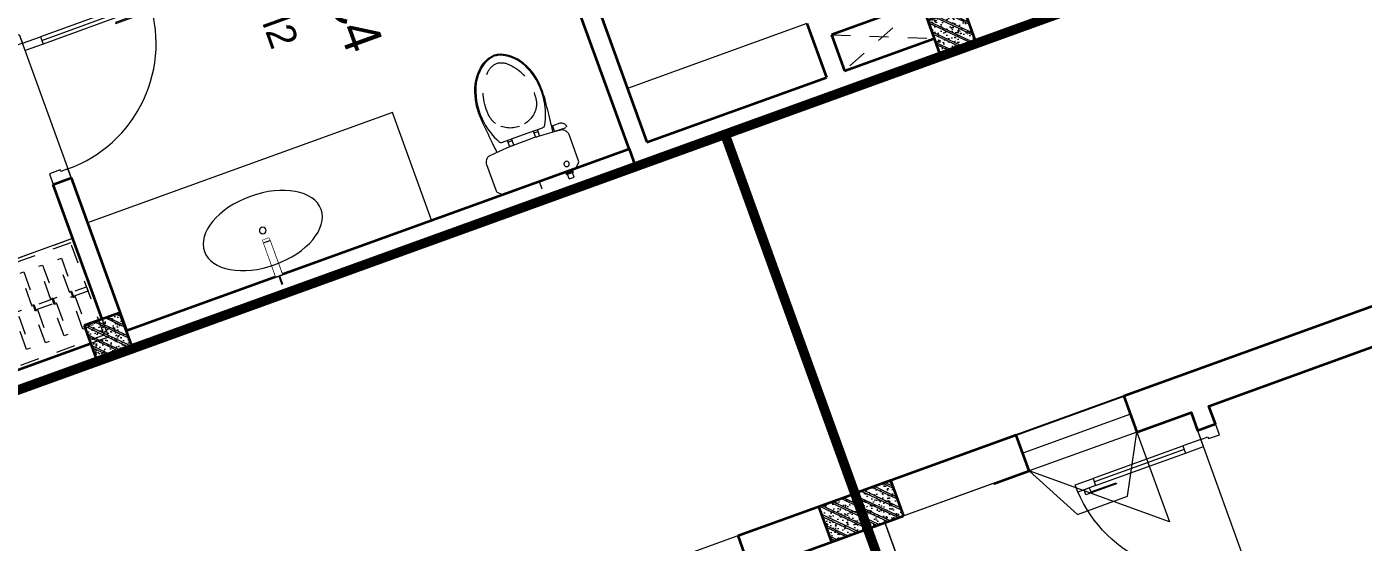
# Model space of a CAD drawing. Header units: metres. Extents: x 568332 to 569219, y 2065964 to 2066430.
# Drawn here: x 568632.11 to 568639.12, y 2066213.82 to 2066216.52 of the extents above; entities that cross this region are included whole.
import ezdxf

# ---------------------------------------------------------------- set-up
doc = ezdxf.new("R2010")
doc.units = ezdxf.units.M
for name, pattern in [('$AUDIT_BAD_LTYPE2', [0]), ('HIDDEN', [0.375, 0.25, -0.125]), ('HIDDEN2', [0.1875, 0.125, -0.0625]), ('X-5M-G-MB PHONGNGU$0$HIDDEN2', [0.1875, 0.125, -0.0625]), ('xref-thap C (mb tang 32-2)$0$HIDDEN', [0.375, 0.25, -0.125])]:
    doc.linetypes.add(name, pattern=pattern)
doc.layers.get('0').update_dxf_attribs({"linetype": 'CONTINUOUS'})
doc.layers.get('DEFPOINTS').update_dxf_attribs({"linetype": 'CONTINUOUS'})
for name, color, linetype, lineweight in [('-CONCRETE', 1, 'CONTINUOUS', 35), ('-DIM', 9, 'CONTINUOUS', 13), ('-DOOR', 137, 'CONTINUOUS', 9), ('-FURNITURE', 46, 'CONTINUOUS', 9), ('-HATCH', 8, 'CONTINUOUS', 5), ('-HIDE', 3, 'HIDDEN', 13), ('-LINE1', 7, 'CONTINUOUS', 18), ('-LINE2', 252, 'CONTINUOUS', 9), ('-STEEL1', 1, 'CONTINUOUS', 35), ('-WALL', 4, 'CONTINUOUS', 35), ('TEXT25', 2, 'CONTINUOUS', 13)]:
    doc.layers.add(name, color=color, linetype=linetype, lineweight=lineweight)
doc.layers.add('LoLK', color=6, linetype='CONTINUOUS')
doc.layers.add('TIMDUONG', color=1, linetype='CONTINUOUS')
doc.styles.add('SVN_AVO_thuong', font='')
doc.styles.add('T1', font='', dxfattribs={"height": 200})
doc.styles.get('SVN_AVO_thuong').set_extended_font_data('SVN-Avo')
doc.styles.get('T1').set_extended_font_data('VNgeometric Light')

# ---------------------------------------------------------------- blocks, each defined once
blk = doc.blocks.new('18x35')
at = {"layer": '-HATCH'}
h = blk.add_hatch(dxfattribs=at)
h.set_pattern_fill('CHAU-01', color=256, scale=10, angle=-1.272221872585407e-14, pattern_type=2)
h.set_pattern_definition([(49.99999999999999, (0, 0), (71.72601826007535, -6.275213498259527), [7.5, -82.5]), (355, (0, 0), (-13.87513336129999, 75.21921337000119), [6, -66]), (100.4514, (5.977167999997619, -0.5229339999999638), (57.85093817140217, 68.94395420609534), [6.374019000000001, -70.1142112]), (46.18419999999998, (0, 20), (106.7241048625644, -16.55190143290183), [11.25, -123.75]), (96.63559999999998, (8.89367449999554, 18.62066930000003), (93.46627055487036, 97.41178709004416), [9.561028799999994, -105.1713]), (351.1842, (0, 20), (93.46619451336275, 97.41186009253245), [9, -99]), (20.99999999999998, (10, 15), (59.69070521184616, -40.2618890665339), [7.5, -82.5]), (326.0000000000001, (10, 15), (24.33153319215819, 72.5150045046853), [6, -66]), (71.45139999999999, (14.97422329999972, 11.64483940000002), (84.022262858149, 32.25304967099522), [6.374019000000001, -70.1142112]), (37.49999999999998, (0, 0), (1.215985531729074, 33.28938538313115), [0, -65.19999999999999, 0, -67, 0, -66.25]), (7.499999999999987, (0, 0), (26.30695374421487, 39.44117118823602), [0, -38.2, 0, -63.7, 0, -25.25]), (327.5, (-22.30000000000291, 0), (53.3822436172409, -2.255487173437988), [0, -25, 0, -78, 0, -103.5]), (317.5, (-32.30000000000291, 0), (58.31861693423862, 10.01049823323176), [0, -32.5, 0, -51.8, 0, -73.5]), (44.99999999999999, (0, 0), (-30.05203820042826, 30.05203820042828), []), (44.99999999999999, (0, 12.25), (-30.05203820042826, 30.05203820042828), [])])
h.paths.add_polyline_path([(96508.03118051568, 47993.04977023201), (96508.03118051568, 47793.04977023201), (96708.03118051568, 47793.04977023201), (96708.03118051568, 47993.04977023201)])
at = {"layer": '-STEEL1'}
blk.add_lwpolyline([(96508.03118051568, 47793.04977023201), (96708.03118051568, 47793.04977023201), (96708.03118051568, 47993.04977023201), (96508.03118051568, 47993.04977023201)], close=True, dxfattribs=at)
blk = doc.blocks.new('M2-T3.1')
at = {"layer": '-DOOR'}
blk.add_line((568634.2892698012, 2066213.28931714), (568635.8412711126, 2066213.850534903), dxfattribs=at)
at = {"layer": '-WALL'}
for p, q in [((568635.841262862, 2066213.85053192), (568636.4525514588, 2066214.071504776)), ((568636.4525514588, 2066214.071504776), (568638.4707422375, 2066208.490505224)), ((568635.909274602, 2066213.662451078), (568635.841262862, 2066213.85053192)), ((568636.4261438148, 2066213.849281028), (568635.909274602, 2066213.662451078))]:
    blk.add_line(p, q, dxfattribs=at)
blk.add_lwpolyline([(568635.8412612553, 2066213.850531339), (568636.4526563556, 2066214.071617358)], dxfattribs=at)
at = {"layer": 'TIMDUONG', "color": 1, "linetype": 'HIDDEN', "ltscale": 10, "const_width": 0.05}
blk.add_lwpolyline([(568635.7726575843, 2066215.952376971), (568625.4282189548, 2066212.211709992), (568630.1956530432, 2066199.03444783), (568636.6364510525, 2066195.923324992), (568642.3250382127, 2066197.832386907)], close=True, dxfattribs=at)
at = {"layer": '-STEEL1', "xscale": -0.001, "yscale": 0.001, "zscale": 0.001, "rotation": 19.88045043168509}
blk.add_blockref('18x35', (568743.5295645156, 2066201.757034286), dxfattribs=at)
blk = doc.blocks.new('*U18')
at = {"linetype": '$AUDIT_BAD_LTYPE2'}
for p, q in [((70, 100), (69.99999999999999, 599.9999999999982)), ((89.99999999999999, 599.9999999999982), (90, 100))]:
    blk.add_line(p, q, dxfattribs=at)
for points in [[(49.99999999999999, 599.9999999999982), (89.99999999999999, 599.9999999999982), (89.99999999999999, 699.9999999999982), (49.99999999999999, 699.9999999999982), (49.99999999999999, 599.9999999999982)], [(49.99999999999999, 602.9059272893337), (50, 100)], [(50, 100), (90, 100), (90, 0), (50, 0), (50, 100)]]:
    blk.add_lwpolyline(points)
for points in [[(118.2698876160139, 494.5156181119073), (118.2698876160139, 664.1349438079906), (89.99999999999999, 664.1349438079906), (89.99999999999999, 635.8650561920058), (112.6159100928053, 635.8650561920058), (112.6159100928053, 494.5156181119073)], [(0, 0), (50, 0), (50, -40), (60, -40), (60, -100.0001724930698), (0, -100.0001724930698)], [(799.9999999999982, 7.105427357601134e-15), (749.9999999999982, 7.105427357601134e-15), (749.9999999999982, -40), (739.9999999999982, -40), (739.9999999999982, -100.0001724930698), (799.9999999999982, -100.0001724930698)]]:
    blk.add_lwpolyline(points, close=True)
at = {"linetype": '$AUDIT_BAD_LTYPE2', "ltscale": 0.3}
blk.add_arc((50, 0), 699.9999999999982, 0, 90, dxfattribs=at)
blk = doc.blocks.new('M3-T3.1')
at = {"layer": '-DOOR'}
for p, q in [((568643.5080438564, 2066216.623247087), (568644.0722776877, 2066216.827306351)), ((568643.5420537335, 2066216.529208115), (568644.1062875651, 2066216.733267379)), ((568643.5760553607, 2066216.435166159), (568644.1402891926, 2066216.639225424)), ((568643.3269515331, 2066216.238739803), (568643.5990305524, 2066215.486428028))]:
    blk.add_line(p, q, dxfattribs=at)
at = {"layer": '-LINE2', "linetype": 'HIDDEN2', "ltscale": 10}
for p, q in [((568643.746104747, 2066215.9649713), (568644.1402237664, 2066216.63921803)), ((568643.5760553607, 2066216.435166159), (568643.746104747, 2066215.9649713))]:
    blk.add_line(p, q, dxfattribs=at)
blk.add_lwpolyline([(568644.1402432506, 2066216.639352454), (568644.0914449571, 2066216.302687523), (568643.8289127517, 2066216.207597409), (568643.5760551936, 2066216.43516631)], dxfattribs=at)
at = {"layer": '-WALL'}
blk.add_lwpolyline([(568644.8918949217, 2066216.910974444), (568644.1402974424, 2066216.639228407), (568644.0722776882, 2066216.827306351), (568644.9182930957, 2066217.133199317), (568646.0746025755, 2066213.936026078), (568645.9801540137, 2066213.901872937)], close=True, dxfattribs=at)
blk.add_lwpolyline([(568643.5760636113, 2066216.435169143), (568643.2929475326, 2066216.332781299), (568643.3269571296, 2066216.238741828), (568643.2329178697, 2066216.204732246), (568643.1995157911, 2066216.299041532), (568641.9772428083, 2066215.856869333), (568641.9092230536, 2066216.044947277), (568643.5080438564, 2066216.623247087), (568643.5760636113, 2066216.435169143)], dxfattribs=at)
at = {"layer": 'TIMDUONG', "color": 1, "linetype": 'HIDDEN', "ltscale": 10, "const_width": 0.05}
blk.add_lwpolyline([(568635.7735817509, 2066215.953206084), (568644.2370668941, 2066219.014086968), (568650.7947024736, 2066200.896552743), (568642.3986593967, 2066197.637111241)], close=True, dxfattribs=at)
at = {"layer": '-DOOR', "xscale": 0.001, "yscale": 0.001, "zscale": 0.001, "rotation": 289.8828919995521}
blk.add_blockref('*U18', (568643.3269515336, 2066216.238739804), dxfattribs=at)
blk.add_wipeout([(568645.3676094018, 2066215.5949721434), (568644.8918410214, 2066216.9109549618), (568644.3276534069, 2066216.7069870534), (568644.8098255536, 2066215.393245563)]).dxf.layer = '-FURNITURE'
at = {"layer": 'DEFPOINTS', "color": 2}
blk.add_lwpolyline([(568638.3355094246, 2066214.752562434), (568644.9182504183, 2066217.133317321), (568650.0198631638, 2066203.027499563), (568646.5403973495, 2066201.769100749), (568646.7104441996, 2066201.298939259), (568644.5475534392, 2066200.516670257), (568644.3775009948, 2066200.986873571), (568643.4371418403, 2066200.646690299), (568638.3355094246, 2066214.752562434)], dxfattribs=at)
at = {"layer": '-STEEL1', "xscale": 0.001, "yscale": 0.001, "zscale": 0.001, "rotation": 19.88289198950261}
blk.add_blockref('18x35', (568570.2970361812, 2066139.112283409), dxfattribs=at)
blk = doc.blocks.new('*U187')
at = {"linetype": 'X-5M-G-MB PHONGNGU$0$HIDDEN2'}
for points in [[(0, 600.0000000004657), (0, 0), (1636.196318108544, -5.568266150429466e-10), (1636.196318108544, 599.9999999999088)], [(1616.196318108544, 579.9996613718355), (1616.196318108544, 19.99966137183562), (20, 20.00000000046566), (20, 580.0000000004657)], [(1616.196318108544, 286.6991212949177), (1616.196318108544, 313.0991212948245), (20, 313.0991212953813), (19.99999859370291, 286.6991212952417)], [(113.7817614636733, 319.1750910408318), (109.4317788550979, 319.1750910408318), (109.4317788550979, 280.441767644881), (113.7817614636733, 280.441767644881)], [(227.7817614636733, 319.1750910407849), (223.4317788550979, 319.1750910407849), (223.4317788550979, 280.4417676448341), (227.7817614636733, 280.4417676448341)], [(341.7817614636733, 319.175091040738), (337.4317788550979, 319.175091040738), (337.4317788550979, 280.4417676447872), (341.7817614636733, 280.4417676447872)], [(455.7817614636733, 319.1750910406911), (451.4317788550979, 319.1750910406911), (451.4317788550979, 280.4417676447403), (455.7817614636733, 280.4417676447403)], [(569.7817614636733, 319.1750910406442), (565.431778855098, 319.1750910406442), (565.431778855098, 280.4417676446934), (569.7817614636733, 280.4417676446934)], [(683.7817614636733, 319.1750910405973), (679.431778855098, 319.1750910405973), (679.431778855098, 280.4417676446465), (683.7817614636733, 280.4417676446465)], [(797.7817614636733, 319.1750910405504), (793.431778855098, 319.1750910405504), (793.431778855098, 280.4417676445996), (797.7817614636733, 280.4417676445996)], [(911.7817614636733, 319.1750910405035), (907.431778855098, 319.1750910405035), (907.431778855098, 280.4417676445527), (911.7817614636733, 280.4417676445527)], [(1025.781761463673, 319.1750910404566), (1021.431778855098, 319.1750910404566), (1021.431778855098, 280.4417676445057), (1025.781761463673, 280.4417676445057)], [(1139.781761463673, 319.1750910404097), (1135.431778855098, 319.1750910404097), (1135.431778855098, 280.4417676444588), (1139.781761463673, 280.4417676444588)], [(1253.781761463673, 319.1750910403628), (1249.431778855098, 319.1750910403628), (1249.431778855098, 280.4417676444119), (1253.781761463673, 280.4417676444119)], [(1367.781761463673, 319.1750910403159), (1363.431778855098, 319.1750910403159), (1363.431778855098, 280.441767644365), (1367.781761463673, 280.441767644365)], [(1481.781761463673, 319.175091040269), (1477.431778855098, 319.175091040269), (1477.431778855098, 280.4417676443181), (1481.781761463673, 280.4417676443181)], [(1595.781761463673, 319.175091040222), (1591.431778855098, 319.175091040222), (1591.431778855098, 280.4417676442712), (1595.781761463673, 280.4417676442712)]]:
    blk.add_lwpolyline(points, close=True, dxfattribs=at)
for points in [[(122.2409142897814, 313.1103512093413), (122.2409142897814, 515.2497102723445), (100.1765458012815, 515.2497102723445), (100.1765458012815, 313.1103512093413)], [(236.2409142897814, 313.1103512092944), (236.2409142897814, 515.2497102722975), (214.1765458012815, 515.2497102722975), (214.1765458012815, 313.1103512092944)], [(350.2409142897814, 313.1103512092475), (350.2409142897814, 515.2497102722507), (328.1765458012815, 515.2497102722507), (328.1765458012815, 313.1103512092475)], [(464.2409142897814, 313.1103512092006), (464.2409142897814, 515.2497102722037), (442.1765458012815, 515.2497102722037), (442.1765458012815, 313.1103512092006)], [(578.2409142897814, 313.1103512091537), (578.2409142897814, 515.2497102721569), (556.1765458012815, 515.2497102721569), (556.1765458012815, 313.1103512091537)], [(692.2409142897814, 313.1103512091068), (692.2409142897814, 515.24971027211), (670.1765458012815, 515.24971027211), (670.1765458012815, 313.1103512091068)], [(806.2409142897814, 313.1103512090599), (806.2409142897814, 515.249710272063), (784.1765458012815, 515.249710272063), (784.1765458012815, 313.1103512090599)], [(920.2409142897814, 313.110351209013), (920.2409142897814, 515.2497102720162), (898.1765458012815, 515.2497102720162), (898.1765458012815, 313.110351209013)], [(1034.240914289781, 313.1103512089661), (1034.240914289781, 515.2497102719692), (1012.176545801281, 515.2497102719692), (1012.176545801281, 313.1103512089661)], [(1148.240914289781, 313.1103512089192), (1148.240914289781, 515.2497102719224), (1126.176545801281, 515.2497102719224), (1126.176545801281, 313.1103512089192)], [(1262.240914289781, 313.1103512088723), (1262.240914289781, 515.2497102718754), (1240.176545801281, 515.2497102718754), (1240.176545801281, 313.1103512088723)], [(1376.240914289781, 313.1103512088254), (1376.240914289781, 515.2497102718285), (1354.176545801281, 515.2497102718285), (1354.176545801281, 313.1103512088254)], [(1490.240914289781, 313.1103512087785), (1490.240914289781, 515.2497102717816), (1468.176545801281, 515.2497102717816), (1468.176545801281, 313.1103512087785)], [(1604.240914289781, 313.1103512087315), (1604.240914289781, 515.2497102717347), (1582.176545801281, 515.2497102717347), (1582.176545801281, 313.1103512087315)], [(100.1765458012815, 286.7103512094345), (100.1765458012815, 92.0852110228024), (122.2409142897814, 92.0852110228024), (122.2409142897814, 286.7103512094345)], [(214.1765458012815, 286.7103512093876), (214.1765458012815, 92.08521102275549), (236.2409142897814, 92.08521102275549), (236.2409142897814, 286.7103512093876)], [(328.1765458012815, 286.7103512093407), (328.1765458012815, 92.08521102270858), (350.2409142897814, 92.08521102270858), (350.2409142897814, 286.7103512093407)], [(442.1765458012815, 286.7103512092938), (442.1765458012815, 92.08521102266168), (464.2409142897814, 92.08521102266168), (464.2409142897814, 286.7103512092938)], [(556.1765458012815, 286.7103512092469), (556.1765458012815, 92.08521102261477), (578.2409142897814, 92.08521102261477), (578.2409142897814, 286.7103512092469)], [(670.1765458012815, 286.7103512092), (670.1765458012815, 92.08521102256786), (692.2409142897814, 92.08521102256786), (692.2409142897814, 286.7103512092)], [(784.1765458012815, 286.7103512091531), (784.1765458012815, 92.08521102252095), (806.2409142897814, 92.08521102252095), (806.2409142897814, 286.7103512091531)], [(898.1765458012815, 286.7103512091062), (898.1765458012815, 92.08521102247404), (920.2409142897814, 92.08521102247404), (920.2409142897814, 286.7103512091062)], [(1012.176545801281, 286.7103512090592), (1012.176545801281, 92.08521102242715), (1034.240914289781, 92.08521102242715), (1034.240914289781, 286.7103512090592)], [(1126.176545801281, 286.7103512090123), (1126.176545801281, 92.08521102238024), (1148.240914289781, 92.08521102238024), (1148.240914289781, 286.7103512090123)], [(1240.176545801281, 286.7103512089654), (1240.176545801281, 92.08521102233333), (1262.240914289781, 92.08521102233333), (1262.240914289781, 286.7103512089654)], [(1354.176545801281, 286.7103512089186), (1354.176545801281, 92.08521102228642), (1376.240914289781, 92.08521102228642), (1376.240914289781, 286.7103512089186)], [(1468.176545801281, 286.7103512088717), (1468.176545801281, 92.0852110222395), (1490.240914289781, 92.0852110222395), (1490.240914289781, 286.7103512088717)], [(1582.176545801281, 286.7103512088247), (1582.176545801281, 92.0852110221926), (1604.240914289781, 92.0852110221926), (1604.240914289781, 286.7103512088247)]]:
    blk.add_lwpolyline(points, dxfattribs=at)
blk = doc.blocks.new('*U148')
at = {"linetype": '$AUDIT_BAD_LTYPE2'}
for p, q in [((70, 100), (69.99999999999999, 600.0000000000018)), ((89.99999999999999, 600.0000000000018), (90, 100))]:
    blk.add_line(p, q, dxfattribs=at)
for points in [[(49.99999999999999, 600.0000000000018), (89.99999999999999, 600.0000000000018), (89.99999999999999, 700.0000000000018), (49.99999999999999, 700.0000000000018), (49.99999999999999, 600.0000000000018)], [(49.99999999999999, 602.9059272893373), (50, 100)], [(50, 100), (90, 100), (90, 0), (50, 0), (50, 100)]]:
    blk.add_lwpolyline(points)
for points in [[(118.2698876160139, 494.515618111911), (118.2698876160139, 664.1349438079942), (89.99999999999999, 664.1349438079942), (89.99999999999999, 635.8650561920094), (112.6159100928053, 635.8650561920094), (112.6159100928053, 494.515618111911)], [(0, 0), (50, 0), (50, -40), (60, -40), (60, -99.99998804123416), (0, -99.99998804123416)], [(800.0000000000018, 7.105427357600876e-15), (750.0000000000018, 7.105427357600876e-15), (750.0000000000018, -40), (740.0000000000018, -40), (740.0000000000018, -99.99998804123415), (800.0000000000018, -99.99998804123415)]]:
    blk.add_lwpolyline(points, close=True)
at = {"linetype": '$AUDIT_BAD_LTYPE2', "ltscale": 0.3}
blk.add_arc((50, 0), 700.0000000000018, 0, 90, dxfattribs=at)
blk = doc.blocks.new('A$C18091ED7')
for p, q in [((9.957147995010018e-09, -42.13376978135784), (0, -3.786117304116488e-07)), ((146.1412317672475, -26.59467297248193), (179.181621938591, -26.59467296488583)), ((146.1412317672475, -26.59467297248193), (146.1412317680188, -30.17859706786112)), ((146.1412317680188, -30.17859706786112), (165.7503655985456, -30.17859706340823)), ((153.0594147269658, -36.79204952501459), (146.1412317680188, -30.17859706786112)), ((152.3191092506386, -2.717133611440659e-07), (152.3191092568413, -26.59467297093943)), ((152.3191092506386, -2.717133611440659e-07), (179.1816219322718, -2.654269337654114e-07)), ((153.0594147269658, -36.79204952501459), (165.7503656001572, -36.79204952192958)), ((153.0594147275151, -39.73033438943094), (153.0594147269658, -36.79204952501459)), ((153.0594147275151, -39.73033438943094), (178.4413164740145, -39.73033438349376)), ((153.0594147275151, -39.73033438943094), (178.4413164740145, -39.73033438349376)), ((153.0594147275151, -39.73033438943094), (153.0594147281554, -42.13376974494895)), ((185.3594994290725, -30.17859705851879), (165.7503655985456, -30.17859706340823)), ((178.4413164733487, -36.79204951884458), (165.7503656001572, -36.79204952192958)), ((185.3594994290725, -30.17859705851879), (178.4413164733487, -36.79204951884458)), ((178.4413164733487, -36.79204951884458), (178.4413164740145, -39.73033438349376)), ((178.4413164740145, -39.73033438349376), (178.4413164746547, -42.1337697392446)), ((179.1816219322718, -2.654269337654114e-07), (179.181621938591, -26.59467296488583)), ((179.181621938591, -26.59467296488583), (185.3594994283012, -26.59467296337243)), ((185.3594994283012, -26.59467296337243), (185.3594994290725, -30.17859705851879)), ((-83.25994817525861, -267.3592828898691), (-83.259948167517, -299.9634285944048)), ((-83.25994817257379, -278.4883151478134), (-83.25994817046012, -287.6388527823146)), ((-62.88950393904452, -265.3807882612164), (-81.28145355204106, -265.3807882657275)), ((-60.91100931491019, -267.3592828844266), (-60.91100930728498, -299.9634285889624)), ((60.9110093945892, -267.3592828557594), (60.9110094022144, -299.9634285600623)), ((62.88950401780676, -265.3807882316178), (81.2814536308033, -265.3807882273395)), ((83.25994825493763, -267.3592828505498), (83.25994826256283, -299.9634285550856)), ((83.25994825750604, -278.488315108727), (83.2599482596197, -287.6388527429954)), ((165.3959958605519, -261.9873972070927), (165.3959958671003, -289.7349902229907)), ((167.8691141396885, -259.5142789271486), (228.0810223811895, -259.5142789128586)), ((230.5541406641933, -274.3229751045001), (230.5541406613593, -261.9873971916386)), ((-60.91100930959874, -290.0299398849311), (-83.25994816994717, -290.0299398901407)), ((60.91100939990065, -290.029939856031), (83.25994826024908, -290.0299398510542)), ((167.8691141472664, -292.2081085020036), (206.7175896017579, -292.2081084926904))]:
    blk.add_line(p, q)
for points in [[(230.0000000517721, -218.5046414944518, -0.1374073801801567), (225.4781190853137, -234.6482587013161), (221.7949787454636, -240.7070387715066, -0.2360805181595358), (198.2560902649639, -255.4947853636986, -0.0519608230665726), (-198.2560901437319, -255.4947854572965, -0.236080518165078), (-221.7949786317113, -240.7070388760185), (-225.4781189743626, -234.6482588077488, -0.1374073801809237), (-229.9999999484608, -218.5046416030382), (-229.9999999831671, -71.98694829508895, -0.1989123673786679), (-226.3782021181105, -63.2431547633314), (-208.8906150607545, -45.75556769772083, -0.1989123673792025), (-200.1468215308087, -42.13376982865157), (9.971699910238385e-09, -42.13376978135784), (200.1468215506357, -42.13376973403501, -0.1989123673792025), (208.8906150822841, -45.75556759897154), (226.3782021480001, -63.24315465634572, -0.1989123673791691), (230.0000000170658, -71.98694818626973)], [(144.14367173758, -618.9627606730501, -0.2124047892419209), (26.30999211127346, -734.491494372196, -0.0276853236339062), (-0.5628229983012716, -738.609219571983, -0.0222792448073508), (-26.30999181118386, -734.4914943844487, -0.2124047892421136), (-144.1436714920528, -618.9627607410075, -0.1427957259999892), (-167.2376623962118, -428.0139674870588, -0.0930051380368448), (-127.9331820271946, -309.1271633332653, -0.2564387014614383), (-111.240849547703, -299.9634286007786), (4.746470949612558e-08, -299.9634285748762), (111.2408496426324, -299.9634285482753, -0.2564387014619951), (127.933182126606, -309.1271632729331, -0.0930051380368741), (167.2376625517572, -428.0139674081001, -0.1427957260000456)]]:
    blk.add_lwpolyline(points, format="xyb", close=True)
at = {"linetype": 'xref-thap C (mb tang 32-2)$0$HIDDEN', "ltscale": 100}
blk.add_lwpolyline([(61.00044987679576, -669.0176259216969, -0.1990312026443698), (1.417429302819073e-07, -698.769823720475, -0.1990312026443799), (-61.00044960746891, -669.0176259504806, -0.2189240232571595), (-131.9321382956405, -478.313622940972, -0.1537914605682739), (-112.4681372026971, -403.989815428853, -0.2367011859554165), (5.876427167095244e-08, -347.5870280214876, -0.2367011859554843), (112.4681373467611, -403.9898153757968, -0.1537914605681893), (131.9321384748619, -478.313622878748, -0.2189240232571754)], format="xyb", close=True, dxfattribs=at)
blk.add_circle((165.7503656100234, -78.39166221523192), 13.90362011701458)
for centre, radius, start, end in [((-81.28145355158267, -267.3592828894034), 1.978494623656905, 90.00000001354867, 180.0000000133402), ((-62.88950393858613, -267.3592828848923), 1.978494623656905, 1.334021322268115e-08, 90.00000001354867), ((62.88950401826514, -267.3592828552937), 1.978494623656905, 90.00000001354867, 180.0000000133402), ((81.28145363126168, -267.3592828510155), 1.978494623656905, 1.334021322268115e-08, 90.00000001354867), ((167.8691141402633, -261.9873972065106), 2.473118279571131, 90.00000001354867, 180.0000000133402), ((168.3527972659103, -224.7572911087773), 80.08895368617857, 306.4658507565522, 320.3122930343796), ((228.0810223845983, -274.3229751050822), 2.473118279571131, 320.3122930343796, 1.334021322268115e-08), ((167.8691141466952, -289.7349902224087), 2.473118279571131, 180.0000000133402, 270.0000000135486), ((206.717589598069, -276.6690117186226), 15.53909677420133, 270.0000000135486, 306.4658507565522)]:
    blk.add_arc(centre, radius, start, end)
for points, knots in [([(-155.6468228230951, -259.4535552573798), (-156.6353001506941, -267.2522313103836), (-164.2940232875517, -328.394745314552), (-169.1545302536251, -385.0939582949213), (-183.68571763406, -527.7705276800843), (-135.602968026873, -679.1126648240606), (-50.29344375100118, -735.2493608418445), (-19.70048385594782, -741.0901266933652), (1.531116140540689e-07, -743.6724421556864)], [130.6139379315478, 130.6139379315478, 130.6139379315478, 130.6139379315478, 152.8521090939923, 311.1293507817257, 417.703951170228, 561.3833927516608, 697.6926317810714, 710.812262267882, 710.812262267882, 710.812262267882, 710.812262267882]), ([(155.6468228994709, -259.4535551877343), (156.6353002305841, -267.2522312389628), (164.2940233960289, -328.3947452375724), (169.1545303888706, -385.0939582149149), (183.6857178367027, -527.7705275934422), (135.6029683008201, -679.1126647599449), (50.29344405157826, -735.2493608178338), (19.70048415924612, -741.0901266841101), (1.530679583083838e-07, -743.6724421554536)], [130.613937934949, 130.613937934949, 130.613937934949, 130.613937934949, 152.8521090939923, 311.1293507817257, 417.703951170228, 561.3833927516608, 697.6926317810714, 710.812262267882, 710.812262267882, 710.812262267882, 710.812262267882])]:
    blk.add_open_spline(points, degree=3, knots=knots)
blk = doc.blocks.new('Sink_Cicle')
blk.add_lwpolyline([(17.49999987077899, -50.00226151314564), (-17.49999987077899, -49.99773848685436), (-17.51615354442038, -252.2967581441626), (17.48384613892995, -252.3012811850058)], close=True)
blk.add_circle((0, -300), 17.5)
at = {"layer": 'DEFPOINTS'}
blk.add_line((0, -100), (0, 0), dxfattribs=at)
blk.add_wipeout([(17.499999870775355, -50.00226151314928), (-17.49999987078263, -49.99773848685436), (-17.516153544427652, -252.29675814416623), (17.48384613892631, -252.3012811850058)])
at = {"layer": '-FURNITURE', "linetype": 'Continuous'}
blk.add_ellipse((0, -300), major_axis=(-325, 0), ratio=0.5846153846153846, dxfattribs=at)
blk.add_line((-17.51421511289664, -237.2967582757119), (17.48578462866135, -237.3012813020032))
blk = doc.blocks.new('M1-T3')
at = {"layer": '-CONCRETE', "color": 1, "linetype": 'HIDDEN', "ltscale": 10, "const_width": 50}
blk.add_lwpolyline([(191581.7177010371, 50951.98888872014), (197581.6939540912, 50951.98888872005), (197581.7429788466, 30952.01227472891), (191581.7667257926, 30952.01227472891)], close=True, dxfattribs=at)
at = {"layer": '-DOOR'}
blk.add_lwpolyline([(195831.5539281735, 38651.57989463625), (196631.5539281613, 38651.57990827221)], dxfattribs=at)
at = {"layer": '-FURNITURE'}
blk.add_line((197181.7258020559, 42551.87086844364), (197181.7258020281, 41551.70542204921), dxfattribs=at)
for points in [[(197481.7286020505, 38651.57990803725), (197481.7188049213, 40351.2799648517), (196881.7188049213, 40351.2799648517), (196881.7188049213, 38651.57990813792)], [(196931.6649500865, 34151.88665804295), (196931.7217102849, 38551.57990816816), (197481.7223032412, 38551.57990806292), (197481.6655430428, 34151.88665793771)]]:
    blk.add_lwpolyline(points, close=True, dxfattribs=at)
at = {"layer": '-HIDE', "ltscale": 10}
for p, q in [((197281.7258020559, 43152.10071215803), (197481.960498194, 42652.01773896499)), ((197281.7258020559, 42651.87086844364), (197481.7258020559, 43152.09967294212))]:
    blk.add_line(p, q, dxfattribs=at)
at = {"layer": '-LINE1', "lineweight": 18}
blk.add_lwpolyline([(191581.7411493842, 50951.93153578669), (197581.7174024383, 50951.9315357866), (197581.7664271937, 30951.95492153367), (191581.7901741396, 30951.95492153367)], close=True, dxfattribs=at)
at = {"layer": '-WALL'}
for p, q in [((197581.7223051229, 48951.83150561327), (197581.7581737287, 33951.64109416441)), ((197281.7258020559, 43152.10850639302), (197281.7258020559, 42651.87086844364)), ((197281.7258020559, 43152.10850639302), (197481.7258020375, 43152.1085063971)), ((197281.7258020559, 42651.87086844364), (197481.7258020559, 42651.87086844364)), ((197181.7258020559, 42551.87086844364), (197481.7258019528, 42551.87086844364)), ((197481.7258019151, 41551.70542202845), (197481.7258019528, 42551.87086844364)), ((196031.6372135591, 41551.70542211497), (197481.7258019151, 41551.70542202845)), ((197481.7258019056, 41451.70542202845), (195931.6372135567, 41451.7054221219)), ((197481.7258016421, 38651.57990803722), (197481.7258019056, 41451.70542202845)), ((196631.5539281439, 38551.57990827221), (196631.5539281613, 38651.57990827218)), ((196631.5539281613, 38651.57990827218), (197481.7258016421, 38651.57990803722)), ((197382.0724672841, 38551.57990803725), (196631.5539281439, 38551.57990827221)), ((197481.761238154, 34151.64109416441), (197482.0724672841, 38451.69380030864))]:
    blk.add_line(p, q, dxfattribs=at)
at = {"layer": '-WALL', "color": 2}
blk.add_line((197481.7258019056, 41451.70542202845), (197581.7398878678, 41451.70565649414), dxfattribs=at)
at = {"layer": '-WALL'}
blk.add_lwpolyline([(197481.7258019622, 42651.87086844364), (197481.7258020375, 43152.1085063971)], dxfattribs=at)
at = {"layer": '-DOOR'}
blk.add_blockref('*U148', (195831.5539281561, 38651.57989463625), dxfattribs=at)
at = {"layer": '-FURNITURE', "xscale": -1, "rotation": 270}
blk.add_blockref('A$C18091ED7', (197523.8610099134, 40951.49269343012), dxfattribs=at)
at = {"layer": '-FURNITURE', "extrusion": (0, 0, -1), "xscale": 0.916666666665974, "yscale": 0.916666666665974, "zscale": -0.916666666665974, "rotation": 270}
blk.add_blockref('*U187', (-197481.7286020328, 38551.57990803725), dxfattribs=at)
at = {"layer": '-STEEL1'}
for p in [(100874.0412875377, -4641.255063733155), (100874.0412875377, -9341.669769820448)]:
    blk.add_blockref('18x35', p, dxfattribs=at)
at = {"layer": 'TEXT25'}
for s, height, style, p in [('WC4', 200, 'SVN_AVO_thuong', (195927.4487349164, 40233.66189625087)), ('9M2', 150, 'T1', (195973.6499277773, 39868.10027289247))]:
    blk.add_text(s, height=height, rotation=359.9999999899488, dxfattribs=dict(at, style=style)).set_placement(p)
at = {"layer": '-FURNITURE', "xscale": -1, "rotation": 270}
blk.add_blockref('Sink_Cicle', (197531.7237034859, 39501.42993649481), dxfattribs=at)

msp = doc.modelspace()

# ---------------------------------------------------------------- block references
at = {"layer": 'LoLK'}
msp.add_blockref('M2-T3.1', (0, 0), dxfattribs=at)

# ---------------------------------------------------------------- next in the draw order: block references
at = {"layer": 'LoLK', "xscale": -1, "rotation": 39.76827858219413}
msp.add_blockref('M3-T3.1', (2327444.981189129, 841794.6789989083), dxfattribs=at)

# ---------------------------------------------------------------- next in the draw order: block references
at = {"layer": '-DIM', "xscale": 0.0009999999999999998, "yscale": 0.0009999999999999998, "zscale": 0.0009999999999999998, "rotation": 289.8844196597573}
msp.add_blockref('M1-T3', (568529.1215118973, 2066387.486210612), dxfattribs=at)

doc.saveas('drawing.dxf')
